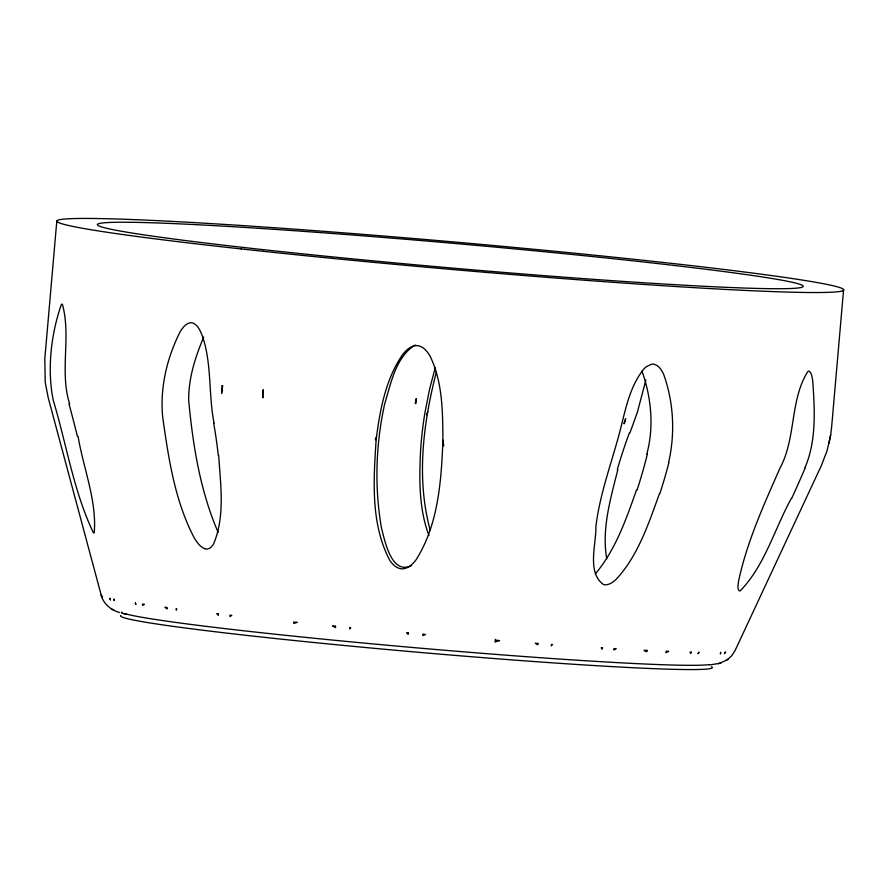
<?xml version="1.0" encoding="UTF-8"?>
<svg xmlns="http://www.w3.org/2000/svg" width="888" height="888" viewBox="0 0 888 888"><rect width="100%" height="100%" fill="white"/><g stroke="black" fill="none" stroke-linecap="round" stroke-linejoin="round"><path stroke-width="1.33" d="M442.934 440.215C442.635 411.91 442.757 381.973 430.003 356.033C427.539 351.859 424.286 347.53 419.436 346.043A10.245 10.201 49.4 0 0 416.039 345.632C410.556 345.998 406.26 350.127 402.952 354.123C385.547 379.021 379.931 410.078 376.146 439.682C373.526 479.798 370.44 523.865 389.876 560.528C392.329 564.08 395.593 567.565 399.966 568.586A9.69 9.069 14.7 0 0 402.808 568.82C408.291 568.42 412.565 564.235 415.806 560.173C438.395 524.93 441.281 480.985 442.934 440.215L443.756 445.754L442.846 445.665M56.81 221.001L44.811 358.774L45.221 382.351L48.23 397.791L101.565 596.481L101.188 594.905M495.116 642.046L495.36 639.316M727.827 659.329L731.756 655.71L735.064 650.582L821.4 465.501L827.039 450.815L830.58 435.486L831.623 427.128L843.6 289.544M436.441 371.695C423.232 422.943 416.106 478.188 430.125 529.925M829.081 443.212L830.669 434.942M668.553 462.626C675.346 433.599 673.703 402.086 663.547 374.059C661.638 370.218 659.162 365.923 654.845 364.469A10.29 8.669 -79.4 0 0 651.337 364.258L646.342 366.711A21.412 18.071 -79.5 0 0 643.822 369.053C629.259 387.079 625.274 410.911 619.547 432.756C611.221 463.947 599.733 494.405 595.881 526.651C596.447 543.234 586.546 572.66 603.452 584.471A9.746 7.692 -50.9 0 0 606.77 584.726C610.289 584.16 613.264 581.94 615.861 579.62C638.206 555.81 648.562 523.498 659.551 493.428M646.83 453.979C654.201 426.839 651.27 397.202 641.946 370.973M617.826 469.608C610.655 498.457 601.498 528.782 606.737 558.707M435.242 367.743L429.614 389.044L424.908 412.831A421.722 400.821 11.3 0 0 420.59 450.383C419.225 478.832 418.736 508.524 428.982 535.553M645.898 379.964L637.34 412.376L629.947 432.856M426.673 414.829L427.739 411.566M636.474 490.121C626.062 519.369 615.595 549.972 595.238 573.992M804.994 467.654C816.694 440.204 814.707 409.412 812.687 380.341C811.965 377.356 811.954 373.559 809.456 371.373A10.29 3.774 -82.5 0 0 807.925 371.417C789.809 399.755 796.192 437.917 780.197 467.665C763.902 504.673 746.83 541.98 738.439 581.718C738.339 584.559 737.073 588.167 739.005 590.653A9.746 3.297 -64.5 0 0 740.292 590.753C764.868 565.612 774.614 528.527 791.441 498.246M376.457 436.885L375.247 439.604L376.146 439.682M203.741 337.107C195.216 357.031 188.4 378.61 188.689 400.51C192.918 445.321 200.122 490.764 218.137 532.323M719.846 663.28L727.194 659.762M726.584 660.217L728.438 658.874M411.588 565.556C391.075 575.613 384.615 539.516 381.452 527.905C374.381 486.913 375.746 444.389 384.704 403.774C390.909 383.683 395.249 358.619 413.764 345.843M414.518 345.488L415.584 345.066M709.479 664.957L719.646 663.325M718.381 663.713L721.112 662.892M121.856 613.208L126.263 614.318L124.82 613.941M119.536 612.52C112.01 610.389 105.117 605.305 102.109 597.902M204.684 548.684C199.955 546.853 197.069 542.279 194.417 538.239C174.825 501.021 168.554 458.43 162.715 417.26C159.762 387.767 167.055 357.442 180.419 331.235C182.762 327.739 185.57 323.676 189.988 322.799A10.29 7.914 -89.7 0 1 193.173 323.132C198.279 325.452 200.444 331.28 202.431 336.097C212.021 364.191 208.347 394.439 214.086 423.254M111.278 608.791L113.642 610.145M69.653 403.929C59.363 371.684 71.295 336.663 62.46 304.506A10.29 2.542 -87.1 0 0 61.439 304.295C51.071 333.677 46.953 369.386 53.236 400.222C66.5 444.111 73.504 491.075 93.318 532.6A9.746 2.187 75.5 0 0 94.228 532.9C96.959 500.899 83.328 467.987 78.088 436.496M218.67 455.267C220.479 484.493 225.341 516.206 213.564 543.978C212.243 546.187 210.356 548.429 207.692 548.939A9.746 7.015 65.5 0 1 204.684 548.684M69.009 403.94A422.744 125.985 73.3 0 1 77.411 436.341M213.675 423.232A422.688 321.212 60.4 0 1 218.27 455.211M617.327 469.563A421.722 333.699 -54 0 1 629.448 432.745M647.374 453.957A421.733 307.736 -52.5 0 1 637.04 490.165M668.886 462.626A422.744 310.733 -52.1 0 1 659.884 493.451M708.979 664.624A297.003 10.367 5 0 1 421.434 648.262A297.003 10.367 5 0 1 126.285 614.03M122.344 612.731A297.003 10.367 5 0 1 121.334 612.154M644.633 650.715A297.003 10.367 5 0 1 647.119 651.048M805.349 467.576A422.755 108.747 -63.7 0 1 791.774 498.246M711.532 666.721A297.003 10.367 5 0 1 421.056 652.514A297.003 10.367 5 0 1 120.846 615.428M349.828 627.583L349.828 628.993L350.782 627.672L349.828 627.583M416.261 398.712L415.928 403.541L415.24 403.485L416.261 398.712M222.155 385.636L221.612 393.473L222.71 385.692L222.155 385.636M263.348 390.065L262.781 397.902L262.759 390.01L263.348 390.065M408.302 632.955L408.203 634.354L406.637 632.8L408.302 632.955M423.054 634.243L422.921 635.642L425.419 634.454L423.054 634.243M114.374 599.311L114.163 600.643L113.742 599.189L114.374 599.311M720.656 652.425L720.434 653.779L720.656 652.425M176.634 608.791L176.401 610.156L176.09 608.713L176.634 608.791M496.015 640.281L495.759 641.669L499.644 640.559L496.015 640.281M538.028 643.467L537.684 644.843L535.298 643.267L538.028 643.467M551.548 644.444L551.182 645.82L552.547 644.51L551.548 644.444M625.618 418.936L624.364 423.676L623.776 423.609L625.618 418.936M602.475 647.84L602.02 649.217L601.209 647.763L602.475 647.84M614.263 648.562L613.797 649.938L616.194 648.673L614.263 648.562M647.019 650.382L646.486 651.748L644.055 650.227L647.019 650.382M666.411 651.293L665.845 652.658L668.764 651.392L666.411 651.293M691.43 652.203L690.809 653.557L689.965 652.158L691.43 652.203M698.601 652.369L697.968 653.735L699.156 652.38L698.601 652.369M725.108 652.269L724.43 653.635L725.707 652.236L725.108 652.269M144.167 604.328L142.746 605.516L142.38 604.073L144.167 604.328M231.646 615.384L230.036 616.605L229.826 615.184L231.646 615.384M297.069 622.388L293.806 623.465L293.706 622.055L297.069 622.388M335.498 626.207L332.556 625.929L335.52 627.616L335.498 626.207M218.159 613.841L216.783 613.686L218.393 615.273L218.159 613.841M166.822 607.503L164.935 607.248L167.155 608.946L166.822 607.503M135.398 603.008L135.786 604.451L135.398 603.008M109.957 598.357L110.378 599.811L109.957 598.357M101.576 595.593L101.965 597.025L101.576 595.593M263.237 249.661A354.323 12.365 5 0 0 803.018 286.735A354.323 12.365 5 0 0 284.493 230.036A354.323 12.365 5 0 0 263.237 249.661M241.214 248.94A394.949 13.786 5 0 0 843.434 290.343A394.949 13.786 5 0 0 266.1 227.162A394.949 13.786 5 0 0 241.214 248.94"/></g></svg>
